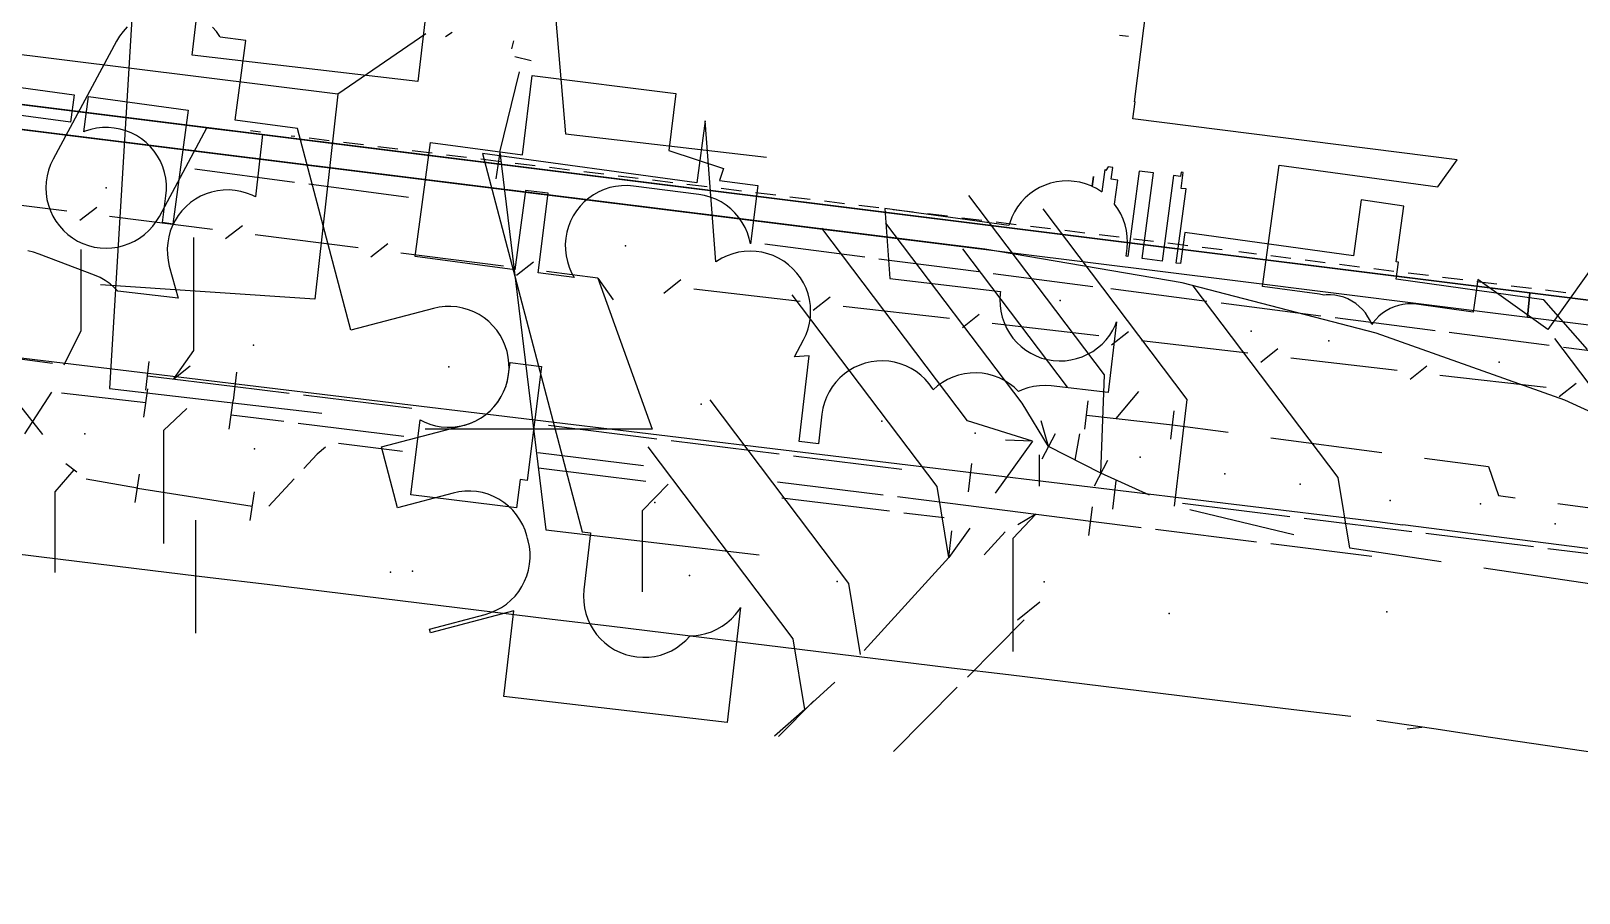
# Model space of a CAD drawing. Header units: metres. Extents: x -3782 to -2031, y 18790 to 19846.
# Drawn here: x -2597.7 to -2543.9, y 18805.7 to 18835.7 of the extents above; entities that cross this region are included whole.
import ezdxf

# ---------------------------------------------------------------- set-up
doc = ezdxf.new("R2010")
doc.units = ezdxf.units.M
for name, color, linetype in [('BOUNDARY', 7, 'Continuous'), ('CURB', 7, 'Continuous'), ('ELECTR_CABLE', 7, 'Continuous'), ('ELECTR_CABLE_COMM', 7, 'Continuous'), ('GAS', 7, 'Continuous'), ('GRASS', 7, 'Continuous'), ('GROUND', 7, 'Continuous'), ('OVERHEAD_POWER_LINE', 7, 'Continuous'), ('ROAD', 7, 'Continuous'), ('SEWER', 7, 'Continuous'), ('TREE', 7, 'Continuous'), ('WATER_PIPELINE', 7, 'Continuous')]:
    doc.layers.add(name, color=color, linetype=linetype)

msp = doc.modelspace()

# ---------------------------------------------------------------- linework, layer by layer
at = {"layer": 'BOUNDARY'}
msp.add_lwpolyline([(-2538.015, 18819.912), (-2544.355, 18822.811), (-2550.923, 18825.147), (-2557.67, 18826.902), (-2564.544, 18828.063), (-2682.132, 18842.691), (-2688.858, 18843.241), (-2695.606, 18843.222), (-2698.111, 18843.003), (-2699.889, 18842.951), (-2701.877, 18843.091), (-2704.362, 18843.393), (-2706.294, 18843.724), (-2708.481, 18844.565), (-2714.719, 18846.673), (-2721.109, 18848.261), (-2727.608, 18849.318), (-2733.71, 18850.055), (-2735.63, 18850.383), (-2735.727, 18850.431), (-2742.475, 18853.425), (-2749.47, 18855.783), (-2756.654, 18857.487)], dxfattribs=at)
at = {"layer": 'CURB'}
for points in [[(-2700.902, 18842.887), (-2697.548, 18845.531), (-2533.408, 18825.031)], [(-2589.758, 18832.14), (-2590.107, 18832.185)], [(-2588.563, 18831.987), (-2588.693, 18832.003)], [(-2587.367, 18831.841), (-2588.067, 18831.927)], [(-2586.172, 18831.695), (-2586.871, 18831.781)], [(-2584.976, 18831.549), (-2585.675, 18831.634)], [(-2583.78, 18831.403), (-2584.48, 18831.488)], [(-2582.585, 18831.257), (-2583.284, 18831.342)], [(-2581.389, 18831.11), (-2582.088, 18831.196)], [(-2580.193, 18830.964), (-2580.893, 18831.05)], [(-2578.998, 18830.818), (-2579.697, 18830.904)], [(-2577.802, 18830.672), (-2578.501, 18830.758)], [(-2576.606, 18830.526), (-2577.306, 18830.611)], [(-2575.41, 18830.38), (-2576.11, 18830.465)], [(-2574.215, 18830.234), (-2574.914, 18830.319)], [(-2573.019, 18830.087), (-2573.718, 18830.173)], [(-2571.823, 18829.941), (-2572.523, 18830.027)], [(-2570.628, 18829.795), (-2571.327, 18829.881)], [(-2569.432, 18829.649), (-2570.131, 18829.735)], [(-2568.236, 18829.503), (-2568.936, 18829.588)], [(-2567.041, 18829.357), (-2567.74, 18829.442)], [(-2565.845, 18829.211), (-2566.544, 18829.296)], [(-2564.649, 18829.064), (-2565.349, 18829.15)], [(-2563.453, 18828.918), (-2564.153, 18829.004)], [(-2562.258, 18828.772), (-2562.957, 18828.858)], [(-2561.062, 18828.626), (-2561.761, 18828.712)], [(-2559.866, 18828.48), (-2560.566, 18828.565)], [(-2558.671, 18828.334), (-2559.37, 18828.419)], [(-2557.475, 18828.188), (-2558.174, 18828.273)], [(-2556.279, 18828.041), (-2556.979, 18828.127)], [(-2555.084, 18827.894), (-2555.704, 18827.971)], [(-2553.888, 18827.744), (-2554.588, 18827.832)], [(-2552.693, 18827.595), (-2553.392, 18827.682)], [(-2551.498, 18827.445), (-2552.197, 18827.533)], [(-2550.303, 18827.296), (-2551.002, 18827.383)], [(-2549.107, 18827.146), (-2549.806, 18827.234)], [(-2547.912, 18826.997), (-2548.611, 18827.084)], [(-2546.717, 18826.848), (-2547.416, 18826.935)], [(-2545.521, 18826.698), (-2546.221, 18826.786)], [(-2544.326, 18826.549), (-2545.025, 18826.636)]]:
    msp.add_lwpolyline(points, dxfattribs=at)
at = {"layer": 'ELECTR_CABLE'}
for points in [[(-2596.371, 18832.489), (-2598.353, 18832.756), (-2598.558, 18832.774), (-2598.764, 18832.771), (-2598.969, 18832.748), (-2599.17, 18832.705), (-2599.367, 18832.643), (-2599.556, 18832.561), (-2599.737, 18832.462), (-2599.907, 18832.345), (-2599.928, 18832.327), (-2599.714, 18833.912), (-2596.242, 18833.443)], [(-2580.643, 18831.349), (-2580.296, 18834.112), (-2575.296, 18833.484), (-2575.545, 18831.5), (-2573.645, 18830.877), (-2573.782, 18830.458), (-2572.441, 18830.285), (-2572.703, 18828.252), (-2572.743, 18828.436), (-2572.807, 18828.632), (-2572.889, 18828.821), (-2572.99, 18829.001), (-2573.108, 18829.17), (-2573.241, 18829.327), (-2573.39, 18829.47), (-2573.551, 18829.597), (-2573.725, 18829.709), (-2573.908, 18829.802), (-2574.1, 18829.878), (-2574.299, 18829.934), (-2574.501, 18829.97), (-2576.779, 18830.264), (-2576.984, 18830.281), (-2577.19, 18830.277), (-2577.395, 18830.253), (-2577.596, 18830.209), (-2577.792, 18830.145), (-2577.981, 18830.063), (-2578.161, 18829.963), (-2578.33, 18829.845), (-2578.487, 18829.711), (-2578.63, 18829.563), (-2578.758, 18829.401), (-2578.869, 18829.228), (-2578.963, 18829.044), (-2579.038, 18828.852), (-2579.094, 18828.654), (-2579.131, 18828.451), (-2579.147, 18828.246), (-2579.143, 18828.04), (-2579.119, 18827.835), (-2579.075, 18827.634), (-2579.012, 18827.437), (-2578.929, 18827.249), (-2578.834, 18827.077), (-2580.098, 18827.241), (-2579.741, 18830.011), (-2580.533, 18830.11), (-2580.903, 18827.348), (-2584.376, 18827.813), (-2583.845, 18831.778)], [(-2592.81, 18828.942), (-2593.173, 18828.991), (-2593.047, 18829.92), (-2593.029, 18830.125), (-2593.032, 18830.332), (-2593.055, 18830.536), (-2593.097, 18830.738), (-2593.16, 18830.934), (-2593.241, 18831.124), (-2593.341, 18831.304), (-2593.457, 18831.474), (-2593.59, 18831.632), (-2593.737, 18831.776), (-2593.898, 18831.904), (-2594.071, 18832.017), (-2594.254, 18832.111), (-2594.446, 18832.188), (-2594.644, 18832.245), (-2594.846, 18832.283), (-2595.051, 18832.3), (-2595.258, 18832.298), (-2595.462, 18832.275), (-2595.664, 18832.232), (-2595.86, 18832.17), (-2595.912, 18832.148), (-2595.746, 18833.376), (-2592.274, 18832.906)], [(-2584.52, 18819.521), (-2584.2, 18822.128), (-2584.057, 18822.056), (-2583.864, 18821.981), (-2583.666, 18821.926), (-2583.463, 18821.891), (-2583.257, 18821.875), (-2583.051, 18821.88), (-2582.847, 18821.905), (-2582.645, 18821.95), (-2582.45, 18822.015), (-2582.261, 18822.098), (-2582.082, 18822.2), (-2581.913, 18822.318), (-2581.757, 18822.453), (-2581.615, 18822.602), (-2581.488, 18822.764), (-2581.378, 18822.938), (-2581.285, 18823.122), (-2581.21, 18823.314), (-2581.155, 18823.513), (-2581.12, 18823.716), (-2581.069, 18824.122), (-2579.981, 18823.987), (-2580.474, 18820.018), (-2580.724, 18820.049), (-2580.844, 18819.07)]]:
    msp.add_lwpolyline(points, close=True, dxfattribs=at)
for points in [[(-2588.574, 18830.393), (-2592.046, 18830.857)], [(-2584.606, 18829.862), (-2588.078, 18830.326)], [(-2560.383, 18823.694), (-2565.103, 18829.933)], [(-2557.496, 18822.839), (-2562.515, 18829.473)], [(-2565.149, 18822.098), (-2570.214, 18828.794)], [(-2563.247, 18822.705), (-2567.992, 18828.977)], [(-2592.083, 18824.547), (-2592.083, 18828.479)], [(-2568.727, 18827.788), (-2572.201, 18828.237)], [(-2596.004, 18825.238), (-2596.004, 18828.051)], [(-2564.756, 18827.275), (-2568.231, 18827.724)], [(-2561.665, 18823.263), (-2565.306, 18828.076)], [(-2560.786, 18826.762), (-2564.26, 18827.211)], [(-2556.815, 18826.25), (-2560.164, 18826.682)], [(-2552.244, 18820.127), (-2557.289, 18826.795)], [(-2566.201, 18819.806), (-2571.246, 18826.474)], [(-2552.844, 18825.738), (-2556.319, 18826.186)], [(-2548.874, 18825.227), (-2552.348, 18825.675)], [(-2596.588, 18824.046), (-2596.004, 18825.238)], [(-2544.903, 18824.715), (-2548.378, 18825.163)], [(-2599.805, 18824.472), (-2596.996, 18824.1)], [(-2592.773, 18823.552), (-2592.083, 18824.547)], [(-2539.634, 18818.262), (-2544.7, 18824.958)], [(-2540.932, 18824.203), (-2544.407, 18824.651)], [(-2593.751, 18823.166), (-2593.631, 18824.159)], [(-2592.773, 18823.552), (-2592.21, 18824.013)], [(-2593.691, 18823.663), (-2590.638, 18823.294)], [(-2590.698, 18822.798), (-2590.578, 18823.791)], [(-2560.506, 18820.27), (-2560.383, 18823.694)], [(-2597.028, 18823.091), (-2597.977, 18821.638)], [(-2593.749, 18822.716), (-2596.685, 18823.052)], [(-2593.818, 18822.221), (-2593.68, 18823.212)], [(-2590.638, 18823.294), (-2588.754, 18823.06)], [(-2588.258, 18822.999), (-2584.491, 18822.531)], [(-2559.971, 18822.177), (-2559.187, 18823.121)], [(-2557.942, 18819.122), (-2557.496, 18822.839)], [(-2597.336, 18821.618), (-2598.137, 18822.642)], [(-2592.323, 18822.519), (-2593.128, 18821.76)], [(-2590.851, 18821.809), (-2590.714, 18822.8)], [(-2590.782, 18822.305), (-2588.944, 18822.079)], [(-2569.275, 18816.432), (-2574.11, 18822.823)], [(-2562.328, 18821.201), (-2563.247, 18822.705)], [(-2561.067, 18821.801), (-2560.952, 18822.794)], [(-2561.009, 18822.297), (-2558.009, 18821.951)], [(-2558.066, 18821.454), (-2557.951, 18822.447)], [(-2593.128, 18821.76), (-2593.128, 18817.828)], [(-2588.448, 18822.018), (-2584.773, 18821.567)], [(-2579.731, 18821.941), (-2575.964, 18821.473)], [(-2562.89, 18821.387), (-2565.149, 18822.098)], [(-2562.328, 18821.201), (-2562.584, 18822.099)], [(-2558.009, 18821.951), (-2556.076, 18821.697)], [(-2584.814, 18821.029), (-2587.039, 18821.302)], [(-2575.468, 18821.412), (-2571.701, 18820.944)], [(-2562.89, 18821.387), (-2564.189, 18819.578)], [(-2562.89, 18821.387), (-2563.824, 18821.419)], [(-2562.1, 18821.646), (-2562.556, 18820.756)], [(-2561.396, 18820.725), (-2561.242, 18821.646)], [(-2554.589, 18821.501), (-2550.723, 18820.993)], [(-2587.78, 18820.939), (-2588.248, 18820.438)], [(-2587.489, 18821.175), (-2587.78, 18820.939)], [(-2580.104, 18820.994), (-2576.429, 18820.543)], [(-2571.212, 18814.512), (-2576.261, 18821.186)], [(-2571.205, 18820.883), (-2567.437, 18820.415)], [(-2562.636, 18819.827), (-2562.645, 18820.908)], [(-2560.506, 18820.27), (-2562.328, 18821.201)], [(-2560.278, 18820.715), (-2560.734, 18819.825)], [(-2549.236, 18820.798), (-2547.016, 18820.506)], [(-2596.258, 18820.392), (-2596.917, 18819.63)], [(-2596.145, 18820.308), (-2596.539, 18820.6)], [(-2594.121, 18819.253), (-2593.968, 18820.241)], [(-2576.34, 18819.989), (-2580.081, 18820.448)], [(-2565.118, 18819.624), (-2564.998, 18820.616)], [(-2558.808, 18819.51), (-2560.506, 18820.27)], [(-2547.016, 18820.506), (-2546.663, 18819.492)], [(-2596.917, 18819.63), (-2596.917, 18816.818)], [(-2594.044, 18819.747), (-2595.823, 18820.069)], [(-2594.044, 18819.747), (-2590.042, 18819.126)], [(-2590.119, 18818.632), (-2589.966, 18819.62)], [(-2588.589, 18820.073), (-2589.471, 18819.129)], [(-2575.562, 18819.894), (-2576.474, 18818.962)], [(-2571.76, 18819.969), (-2568.085, 18819.518)], [(-2565.796, 18817.34), (-2566.201, 18819.806)], [(-2560.094, 18819.017), (-2559.974, 18820.01)], [(-2551.839, 18817.661), (-2552.244, 18820.127)], [(-2567.865, 18818.949), (-2571.606, 18819.408)], [(-2567.588, 18819.457), (-2565.75, 18819.232)], [(-2565.75, 18819.232), (-2560.857, 18818.603)], [(-2560.92, 18818.107), (-2560.793, 18819.099)], [(-2553.925, 18818.757), (-2557.667, 18819.22)], [(-2546.663, 18819.492), (-2546.083, 18819.415)], [(-2544.596, 18819.217), (-2542.43, 18818.929)], [(-2592.02, 18818.64), (-2592.02, 18814.708)], [(-2576.474, 18818.962), (-2576.474, 18816.15)], [(-2565.956, 18818.715), (-2567.369, 18818.888)], [(-2562.772, 18818.849), (-2563.574, 18818.005)], [(-2562.772, 18818.849), (-2563.399, 18818.479)], [(-2560.857, 18818.603), (-2559.098, 18818.385)], [(-2553.789, 18818.128), (-2557.407, 18818.994)], [(-2549.687, 18818.233), (-2553.429, 18818.696)], [(-2565.064, 18818.36), (-2565.796, 18817.34)], [(-2565.796, 18817.34), (-2565.695, 18818.269)], [(-2564.569, 18817.431), (-2563.832, 18818.232)], [(-2563.574, 18818.005), (-2563.574, 18814.073)], [(-2558.602, 18818.324), (-2555.084, 18817.888)], [(-2545.448, 18817.708), (-2549.19, 18818.171)], [(-2554.588, 18817.827), (-2551.071, 18817.391)], [(-2548.659, 18817.191), (-2551.839, 18817.661)], [(-2541.21, 18817.184), (-2544.952, 18817.647)], [(-2565.796, 18817.34), (-2568.748, 18814.1)], [(-2543.495, 18816.427), (-2547.175, 18816.971)], [(-2568.87, 18813.966), (-2569.275, 18816.432)], [(-2563.411, 18815.17), (-2562.628, 18815.792)], [(-2565.153, 18813.18), (-2563.181, 18815.174)], [(-2570.807, 18812.046), (-2571.212, 18814.512)], [(-2569.761, 18812.998), (-2570.807, 18812.046)], [(-2567.721, 18810.585), (-2565.505, 18812.825)], [(-2571.729, 18811.11), (-2570.498, 18812.354)], [(-2570.807, 18812.046), (-2571.871, 18811.129)]]:
    msp.add_lwpolyline(points, dxfattribs=at)
at = {"layer": 'ELECTR_CABLE_COMM'}
for points in [[(-2596.497, 18829.386), (-2600.076, 18829.835)], [(-2595.457, 18829.522), (-2596.048, 18829.062)], [(-2591.429, 18828.749), (-2595.008, 18829.199)], [(-2590.389, 18828.885), (-2590.981, 18828.426)], [(-2586.362, 18828.112), (-2589.941, 18828.562)], [(-2585.321, 18828.249), (-2585.913, 18827.789)], [(-2581.294, 18827.476), (-2584.873, 18827.925)], [(-2580.254, 18827.612), (-2580.846, 18827.152)], [(-2578.016, 18827.064), (-2579.806, 18827.289)], [(-2578.016, 18827.064), (-2576.124, 18821.8)], [(-2578.016, 18827.064), (-2577.476, 18826.302)], [(-2575.125, 18826.997), (-2575.713, 18826.531)], [(-2570.97, 18826.25), (-2574.674, 18826.678)], [(-2569.931, 18826.397), (-2570.519, 18825.931)], [(-2565.776, 18825.65), (-2569.48, 18826.078)], [(-2564.737, 18825.796), (-2565.325, 18825.331)], [(-2560.582, 18825.049), (-2564.286, 18825.477)], [(-2559.543, 18825.196), (-2560.131, 18824.73)], [(-2555.388, 18824.449), (-2559.092, 18824.877)], [(-2554.349, 18824.596), (-2554.937, 18824.13)], [(-2550.194, 18823.849), (-2553.898, 18824.277)], [(-2549.155, 18823.996), (-2549.743, 18823.53)], [(-2545, 18823.249), (-2548.704, 18823.677)], [(-2543.961, 18823.395), (-2544.549, 18822.93)], [(-2576.124, 18821.8), (-2584.025, 18821.8)]]:
    msp.add_lwpolyline(points, dxfattribs=at)
at = {"layer": 'GAS'}
msp.add_lwpolyline([(-2583.819, 18837.872), (-2584.284, 18833.899), (-2592.138, 18834.818), (-2591.906, 18836.804)], dxfattribs=at)
at = {"layer": 'GRASS'}
for points in [[(-2545.573, 18826.55), (-2697.548, 18845.53), (-2698.724, 18845.445), (-2699.744, 18844.936), (-2700.501, 18844.085), (-2700.891, 18842.972), (-2699.891, 18842.851), (-2699.814, 18843.552), (-2699.509, 18844.015), (-2699.094, 18844.368), (-2698.598, 18844.592), (-2698.048, 18844.671), (-2555.827, 18826.979), (-2545.66, 18825.707)], [(-2533.408, 18825.031), (-2545.573, 18826.55), (-2545.66, 18825.707), (-2534.873, 18824.357), (-2535.137, 18822.237), (-2534.763, 18822.192), (-2534.368, 18822.224), (-2534.028, 18822.398), (-2533.778, 18822.687), (-2533.652, 18823.062)]]:
    msp.add_lwpolyline(points, close=True, dxfattribs=at)
at = {"layer": 'GROUND'}
msp.add_lwpolyline([(-2538.015, 18819.912), (-2544.355, 18822.811), (-2550.923, 18825.147), (-2557.67, 18826.902), (-2564.544, 18828.063), (-2682.132, 18842.691), (-2688.858, 18843.241), (-2695.606, 18843.222), (-2698.111, 18843.003), (-2699.889, 18842.951), (-2700.874, 18843.02), (-2700.501, 18844.085), (-2699.744, 18844.936), (-2698.724, 18845.445), (-2697.548, 18845.53), (-2680.787, 18843.437), (-2660.657, 18840.923), (-2545.573, 18826.55), (-2533.408, 18825.031)], dxfattribs=at)
at = {"layer": 'OVERHEAD_POWER_LINE'}
for points in [[(-2650, 18830.545), (-2590.879, 18823.414)], [(-2590.879, 18823.414), (-2550.877, 18818.59)], [(-2550.877, 18818.59), (-2550, 18818.482)], [(-2450, 18805.666), (-2550, 18818.482)], [(-2597.471, 18817.363), (-2599.457, 18817.605)], [(-2595.486, 18817.122), (-2597.471, 18817.363)], [(-2593.501, 18816.88), (-2595.486, 18817.122)], [(-2591.515, 18816.638), (-2593.501, 18816.88)], [(-2589.53, 18816.396), (-2591.515, 18816.638)], [(-2587.545, 18816.154), (-2589.53, 18816.396)], [(-2585.559, 18815.913), (-2587.545, 18816.154)], [(-2583.574, 18815.671), (-2585.559, 18815.913)], [(-2581.589, 18815.429), (-2583.574, 18815.671)], [(-2579.603, 18815.187), (-2581.589, 18815.429)], [(-2577.618, 18814.946), (-2579.603, 18815.187)], [(-2575.633, 18814.704), (-2577.618, 18814.946)], [(-2573.647, 18814.462), (-2575.633, 18814.704)], [(-2571.662, 18814.22), (-2573.647, 18814.462)], [(-2569.677, 18813.978), (-2571.662, 18814.22)], [(-2567.691, 18813.737), (-2569.677, 18813.978)], [(-2565.706, 18813.495), (-2567.691, 18813.737)], [(-2563.721, 18813.253), (-2565.706, 18813.495)], [(-2561.735, 18813.011), (-2563.721, 18813.253)], [(-2559.75, 18812.769), (-2561.735, 18813.011)], [(-2557.765, 18812.528), (-2559.75, 18812.769)], [(-2555.779, 18812.286), (-2557.765, 18812.528)], [(-2553.794, 18812.044), (-2555.779, 18812.286)], [(-2551.809, 18811.802), (-2553.794, 18812.044)], [(-2548.921, 18811.375), (-2550.899, 18811.668)], [(-2549.849, 18811.377), (-2549.336, 18811.436)], [(-2546.943, 18811.082), (-2548.921, 18811.375)], [(-2544.964, 18810.789), (-2546.943, 18811.082)], [(-2542.986, 18810.496), (-2544.964, 18810.789)]]:
    msp.add_lwpolyline(points, dxfattribs=at)
at = {"layer": 'ROAD'}
msp.add_lwpolyline([(-2533.408, 18825.031), (-2545.573, 18826.55), (-2634.087, 18837.604), (-2633.839, 18839.589), (-2633.823, 18839.795), (-2633.828, 18840.001), (-2633.853, 18840.205), (-2633.898, 18840.406), (-2633.962, 18840.602), (-2634.046, 18840.791), (-2634.147, 18840.97), (-2634.265, 18841.139), (-2634.4, 18841.295), (-2634.549, 18841.437), (-2634.711, 18841.564), (-2634.885, 18841.675), (-2635.069, 18841.768), (-2635.261, 18841.842), (-2635.459, 18841.898), (-2635.662, 18841.933), (-2635.868, 18841.949), (-2636.074, 18841.944)], dxfattribs=at)
at = {"layer": 'SEWER'}
for points in [[(-2594.001, 18839.948), (-2595.011, 18823.221)], [(-2541.637, 18829.912), (-2544.944, 18825.276), (-2547.386, 18827.018), (-2547.542, 18825.879), (-2549.523, 18826.15), (-2549.68, 18826.164), (-2549.837, 18826.162), (-2549.993, 18826.145), (-2550.147, 18826.113), (-2550.296, 18826.065), (-2550.441, 18826.004), (-2550.578, 18825.928), (-2550.708, 18825.839), (-2550.828, 18825.738), (-2550.938, 18825.626), (-2551.036, 18825.504), (-2551.075, 18825.443), (-2551.134, 18825.581), (-2551.21, 18825.719), (-2551.298, 18825.848), (-2551.399, 18825.968), (-2551.512, 18826.078), (-2551.634, 18826.176), (-2551.766, 18826.262), (-2551.905, 18826.335), (-2552.051, 18826.393), (-2552.201, 18826.437), (-2552.356, 18826.466), (-2552.512, 18826.48), (-2552.669, 18826.478), (-2552.737, 18826.47), (-2552.744, 18826.473), (-2552.899, 18826.501), (-2554.88, 18826.772), (-2554.303, 18830.993), (-2548.776, 18830.237), (-2548.109, 18831.171), (-2559.391, 18832.601), (-2559.316, 18833.197), (-2559.336, 18833.199), (-2558.581, 18839.151)], [(-2579.69, 18838.501), (-2579.135, 18832.086)], [(-2587.069, 18833.458), (-2601.439, 18835.245)], [(-2583.999, 18835.556), (-2587.069, 18833.458)], [(-2583.317, 18835.464), (-2583.088, 18835.62)], [(-2580.949, 18835.313), (-2581.015, 18835.043)], [(-2559.854, 18835.515), (-2559.547, 18835.476)], [(-2580.899, 18834.776), (-2580.331, 18834.637)], [(-2581.426, 18831.44), (-2580.737, 18834.242)], [(-2587.069, 18833.458), (-2587.861, 18826.329)], [(-2579.135, 18832.086), (-2572.139, 18831.268)], [(-2581.426, 18831.44), (-2581.566, 18830.516)], [(-2581.426, 18831.44), (-2579.829, 18818.297)], [(-2587.861, 18826.329), (-2595.321, 18826.822)], [(-2595.011, 18823.221), (-2587.627, 18822.358)], [(-2579.829, 18818.297), (-2572.403, 18817.429)]]:
    msp.add_lwpolyline(points, dxfattribs=at)
at = {"layer": 'TREE'}
for p in [(-2595.128, 18830.202), (-2577.048, 18828.182), (-2561.922, 18826.278), (-2555.277, 18825.211), (-2590.004, 18824.725), (-2552.573, 18824.881), (-2583.204, 18823.975), (-2546.643, 18824.141), (-2574.419, 18822.679), (-2568.131, 18822.083), (-2595.876, 18821.641), (-2564.886, 18821.662), (-2589.969, 18821.115), (-2559.14, 18820.833), (-2556.196, 18820.252), (-2553.571, 18819.894), (-2576.028, 18819.252), (-2550.433, 18819.321), (-2547.295, 18819.204), (-2544.697, 18818.509), (-2585.238, 18816.834), (-2584.463, 18816.863), (-2574.826, 18816.713), (-2569.689, 18816.506), (-2562.483, 18816.496), (-2558.132, 18815.391), (-2550.553, 18815.45)]:
    msp.add_point(p, dxfattribs=at)
at = {"layer": 'WATER_PIPELINE'}
for points in [[(-2594.4, 18835.799), (-2594.539, 18835.647), (-2594.662, 18835.481), (-2594.768, 18835.305), (-2596.977, 18831.196), (-2597.066, 18831.01), (-2597.136, 18830.816), (-2597.186, 18830.617), (-2597.217, 18830.413), (-2597.228, 18830.207), (-2597.218, 18830.001), (-2597.189, 18829.797), (-2597.139, 18829.597), (-2597.07, 18829.403), (-2596.982, 18829.216), (-2596.877, 18829.039), (-2596.754, 18828.874), (-2596.616, 18828.721), (-2596.464, 18828.582), (-2596.299, 18828.459), (-2596.122, 18828.352), (-2595.936, 18828.264), (-2595.742, 18828.194), (-2595.543, 18828.143), (-2595.339, 18828.112), (-2595.133, 18828.102), (-2594.927, 18828.111), (-2594.723, 18828.141), (-2594.523, 18828.191), (-2594.329, 18828.26), (-2594.143, 18828.347), (-2593.966, 18828.453), (-2593.8, 18828.575), (-2593.647, 18828.713), (-2593.508, 18828.866), (-2593.385, 18829.031), (-2593.278, 18829.207), (-2591.623, 18832.286), (-2589.682, 18832.059), (-2589.936, 18829.889), (-2590.047, 18829.946), (-2590.239, 18830.021), (-2590.437, 18830.077), (-2590.64, 18830.113), (-2590.846, 18830.128), (-2591.052, 18830.124), (-2591.256, 18830.1), (-2591.458, 18830.055), (-2591.654, 18829.991), (-2591.842, 18829.909), (-2592.022, 18829.808), (-2592.191, 18829.69), (-2592.347, 18829.556), (-2592.49, 18829.407), (-2592.618, 18829.245), (-2592.728, 18829.071), (-2592.822, 18828.887), (-2592.897, 18828.695), (-2592.952, 18828.497), (-2592.988, 18828.294), (-2593.004, 18828.089), (-2593, 18827.883), (-2592.976, 18827.678), (-2592.931, 18827.477), (-2592.627, 18826.362), (-2594.722, 18826.607), (-2594.838, 18826.728), (-2594.995, 18826.862), (-2595.164, 18826.98), (-2595.344, 18827.08), (-2595.532, 18827.163), (-2597.463, 18827.897), (-2597.659, 18827.96), (-2597.86, 18828.005)], [(-2543.566, 18824.578), (-2545.092, 18826.303), (-2550.231, 18827.02), (-2550.148, 18827.614), (-2550.228, 18827.625), (-2549.958, 18829.561), (-2551.441, 18829.789), (-2551.713, 18827.832), (-2557.588, 18828.651), (-2557.733, 18827.566), (-2557.882, 18827.586), (-2557.538, 18830.162), (-2557.71, 18830.183), (-2557.64, 18830.74), (-2557.711, 18830.751), (-2557.732, 18830.593), (-2557.98, 18830.626), (-2558.377, 18827.652), (-2559.071, 18827.745), (-2558.674, 18830.719), (-2559.17, 18830.785), (-2559.567, 18827.811), (-2559.628, 18827.819), (-2559.595, 18828.099), (-2559.581, 18828.304), (-2559.587, 18828.51), (-2559.614, 18828.715), (-2559.66, 18828.915), (-2559.726, 18829.111), (-2559.811, 18829.299), (-2559.914, 18829.477), (-2560.029, 18829.638), (-2559.917, 18830.473), (-2560.143, 18830.505), (-2560.085, 18830.907), (-2560.256, 18830.93), (-2560.334, 18830.81), (-2560.373, 18830.835), (-2560.476, 18830.062), (-2560.482, 18830.067), (-2560.657, 18830.176), (-2560.805, 18830.249), (-2560.759, 18830.593), (-2560.762, 18830.594), (-2560.809, 18830.251), (-2560.842, 18830.268), (-2561.035, 18830.341), (-2561.234, 18830.394), (-2561.437, 18830.428), (-2561.642, 18830.442), (-2561.848, 18830.436), (-2562.053, 18830.409), (-2562.254, 18830.363), (-2562.449, 18830.297), (-2562.637, 18830.212), (-2562.815, 18830.11), (-2562.983, 18829.99), (-2563.138, 18829.854), (-2563.279, 18829.704), (-2563.405, 18829.541), (-2563.514, 18829.366), (-2563.606, 18829.181), (-2563.679, 18828.989), (-2563.706, 18828.887), (-2568.03, 18829.478), (-2567.848, 18827.05), (-2563.999, 18826.6), (-2564.008, 18826.523), (-2564.022, 18826.317), (-2564.015, 18826.111), (-2563.989, 18825.907), (-2563.942, 18825.706), (-2563.876, 18825.511), (-2563.792, 18825.323), (-2563.689, 18825.144), (-2563.569, 18824.976), (-2563.434, 18824.821), (-2563.283, 18824.68), (-2563.12, 18824.554), (-2562.945, 18824.445), (-2562.761, 18824.354), (-2562.568, 18824.281), (-2562.369, 18824.227), (-2562.166, 18824.193), (-2561.96, 18824.179), (-2561.754, 18824.186), (-2561.55, 18824.212), (-2561.349, 18824.258), (-2561.154, 18824.324), (-2560.966, 18824.409), (-2560.787, 18824.512), (-2560.619, 18824.632), (-2560.464, 18824.767), (-2560.323, 18824.917), (-2560.197, 18825.081), (-2560.088, 18825.255), (-2559.997, 18825.44), (-2559.96, 18825.537), (-2560.248, 18823.077), (-2562.234, 18823.309), (-2562.44, 18823.323), (-2562.646, 18823.317), (-2562.85, 18823.29), (-2563.051, 18823.244), (-2563.246, 18823.178), (-2563.375, 18823.12), (-2563.524, 18823.261), (-2563.688, 18823.386), (-2563.862, 18823.496), (-2564.047, 18823.587), (-2564.24, 18823.66), (-2564.439, 18823.714), (-2564.642, 18823.748), (-2564.848, 18823.761), (-2565.054, 18823.755), (-2565.258, 18823.729), (-2565.459, 18823.682), (-2565.654, 18823.616), (-2565.842, 18823.532), (-2566.021, 18823.429), (-2566.188, 18823.309), (-2566.341, 18823.176), (-2566.365, 18823.218), (-2566.485, 18823.385), (-2566.62, 18823.541), (-2566.77, 18823.682), (-2566.934, 18823.807), (-2567.108, 18823.917), (-2567.293, 18824.008), (-2567.486, 18824.081), (-2567.685, 18824.135), (-2567.888, 18824.169), (-2568.094, 18824.182), (-2568.3, 18824.176), (-2568.504, 18824.15), (-2568.705, 18824.103), (-2568.9, 18824.037), (-2569.088, 18823.953), (-2569.267, 18823.85), (-2569.434, 18823.73), (-2569.59, 18823.594), (-2569.731, 18823.444), (-2569.856, 18823.281), (-2569.966, 18823.106), (-2570.057, 18822.922), (-2570.13, 18822.729), (-2570.184, 18822.53), (-2570.218, 18822.327), (-2570.338, 18821.3), (-2571.003, 18821.378), (-2570.654, 18824.358), (-2571.169, 18824.319), (-2570.853, 18824.915), (-2570.765, 18825.101), (-2570.696, 18825.295), (-2570.647, 18825.496), (-2570.617, 18825.699), (-2570.608, 18825.905), (-2570.618, 18826.111), (-2570.649, 18826.315), (-2570.699, 18826.515), (-2570.769, 18826.709), (-2570.858, 18826.895), (-2570.964, 18827.071), (-2571.088, 18827.236), (-2571.226, 18827.389), (-2571.379, 18827.527), (-2571.545, 18827.649), (-2571.722, 18827.755), (-2571.909, 18827.842), (-2572.103, 18827.911), (-2572.303, 18827.961), (-2572.507, 18827.99), (-2572.713, 18828), (-2572.919, 18827.989), (-2573.122, 18827.959), (-2573.322, 18827.908), (-2573.516, 18827.838), (-2573.702, 18827.75), (-2573.879, 18827.643), (-2573.907, 18827.622), (-2574.276, 18832.538), (-2574.572, 18830.372), (-2582.034, 18831.392), (-2578.558, 18818.231), (-2578.266, 18818.197), (-2578.498, 18816.21), (-2578.512, 18816.005), (-2578.505, 18815.799), (-2578.479, 18815.594), (-2578.432, 18815.393), (-2578.366, 18815.198), (-2578.282, 18815.01), (-2578.179, 18814.832), (-2578.059, 18814.664), (-2577.924, 18814.509), (-2577.774, 18814.368), (-2577.61, 18814.242), (-2577.436, 18814.133), (-2577.251, 18814.041), (-2577.058, 18813.968), (-2576.859, 18813.914), (-2576.656, 18813.881), (-2576.45, 18813.867), (-2576.244, 18813.873), (-2576.04, 18813.9), (-2575.839, 18813.946), (-2575.644, 18814.012), (-2575.456, 18814.097), (-2575.277, 18814.199), (-2575.11, 18814.319), (-2574.954, 18814.455), (-2574.813, 18814.605), (-2574.805, 18814.615), (-2574.658, 18814.62), (-2574.454, 18814.646), (-2574.253, 18814.692), (-2574.058, 18814.758), (-2573.87, 18814.843), (-2573.691, 18814.946), (-2573.523, 18815.065), (-2573.368, 18815.201), (-2573.227, 18815.351), (-2573.101, 18815.515), (-2573.048, 18815.6), (-2573.516, 18811.601), (-2581.285, 18812.509), (-2580.937, 18815.489), (-2583.837, 18814.723), (-2583.87, 18814.847), (-2581.936, 18815.358), (-2581.74, 18815.421), (-2581.55, 18815.502), (-2581.37, 18815.601), (-2581.2, 18815.718), (-2581.042, 18815.851), (-2580.898, 18815.998), (-2580.77, 18816.159), (-2580.658, 18816.332), (-2580.563, 18816.515), (-2580.486, 18816.707), (-2580.429, 18816.904), (-2580.391, 18817.107), (-2580.374, 18817.312), (-2580.376, 18817.518), (-2580.399, 18817.723), (-2580.442, 18817.925), (-2580.468, 18818.006), (-2580.485, 18818.089), (-2580.548, 18818.286), (-2580.629, 18818.475), (-2580.729, 18818.655), (-2580.845, 18818.825), (-2580.978, 18818.983), (-2581.126, 18819.127), (-2581.287, 18819.255), (-2581.459, 18819.368), (-2581.642, 18819.463), (-2581.834, 18819.539), (-2582.032, 18819.596), (-2582.234, 18819.634), (-2582.44, 18819.651), (-2582.646, 18819.649), (-2582.851, 18819.626), (-2583.052, 18819.583), (-2584.986, 18819.072), (-2585.544, 18821.185), (-2582.668, 18821.944), (-2582.471, 18822.007), (-2582.282, 18822.088), (-2582.101, 18822.188), (-2581.931, 18822.304), (-2581.774, 18822.437), (-2581.63, 18822.585), (-2581.501, 18822.746), (-2581.389, 18822.918), (-2581.294, 18823.101), (-2581.218, 18823.293), (-2581.16, 18823.491), (-2581.123, 18823.693), (-2581.105, 18823.899), (-2581.108, 18824.105), (-2581.131, 18824.31), (-2581.174, 18824.511), (-2581.236, 18824.708), (-2581.317, 18824.897), (-2581.417, 18825.077), (-2581.533, 18825.247), (-2581.666, 18825.405), (-2581.814, 18825.549), (-2581.975, 18825.677), (-2582.147, 18825.79), (-2582.33, 18825.885), (-2582.522, 18825.961), (-2582.72, 18826.018), (-2582.922, 18826.056), (-2583.128, 18826.073), (-2583.334, 18826.071), (-2583.539, 18826.048), (-2583.74, 18826.005), (-2586.616, 18825.245), (-2588.471, 18832.266), (-2590.642, 18832.556), (-2590.271, 18835.331), (-2591.156, 18835.449), (-2591.17, 18835.473), (-2591.292, 18835.638), (-2591.43, 18835.792)]]:
    msp.add_lwpolyline(points, dxfattribs=at)

doc.saveas('drawing.dxf')
